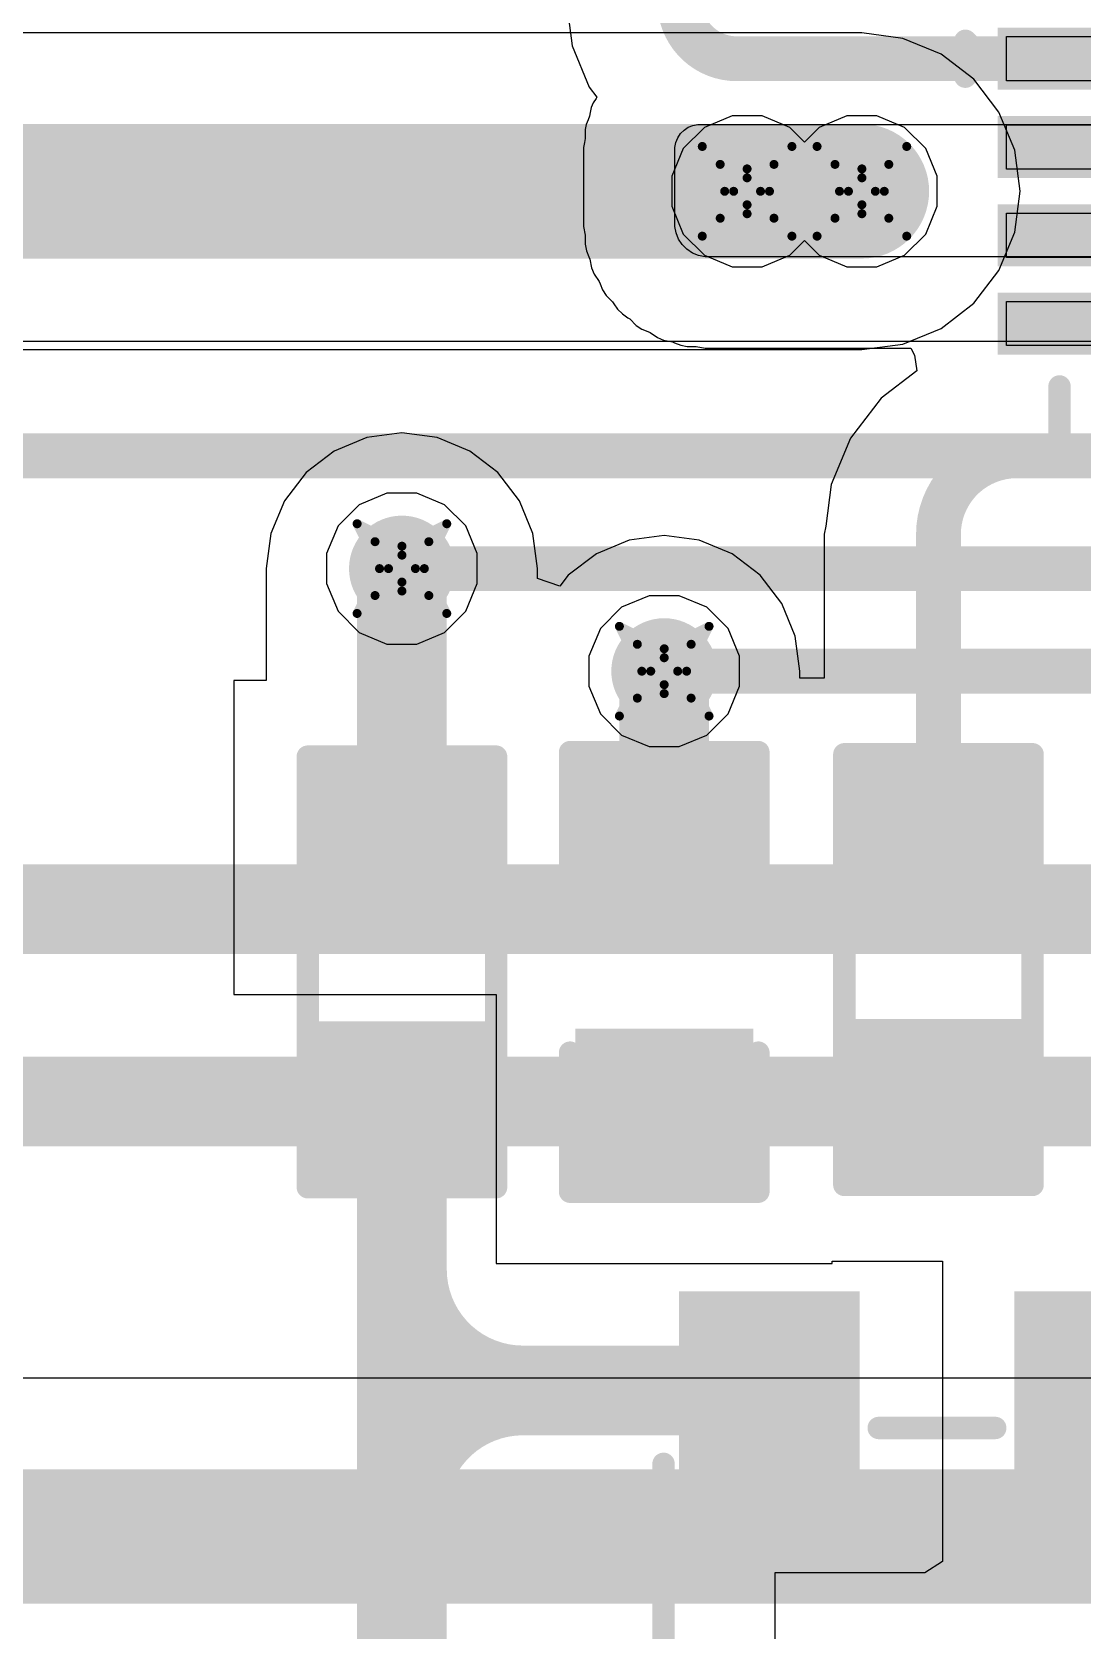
# Model space of a CAD drawing. Header units: inches. Extents: x -2 to 5376, y -4 to 5426.
# Drawn here: x 55.01 to 60.96, y 75.85 to 84.9 of the extents above; entities that cross this region are included whole.
import ezdxf

# ---------------------------------------------------------------- set-up
doc = ezdxf.new("R2010")
doc.units = ezdxf.units.IN
for name, color, linetype in [('Bottom Layer', 5, 'Continuous'), ('Drill Drawing', 1, 'Continuous'), ('Layer 1', 16, 'Continuous'), ('Layer 2', 76, 'Continuous'), ('Top Layer', 1, 'Continuous'), ('Top Overlay', 2, 'Continuous'), ('Top Paste', 8, 'Continuous'), ('Top Solder', 216, 'Continuous'), ('Via Holes', 16, 'Continuous')]:
    doc.layers.add(name, color=color, linetype=linetype)

# ---------------------------------------------------------------- blocks, each defined once
blk = doc.blocks.new('SOT_23_15')
at = {"layer": 'Top Layer'}
for points in [[(-0.41, 1.46), (0.41, 1.46), (0.41, 0.54), (-0.41, 0.54)], [(-1.36, -0.54), (-0.54, -0.54), (-0.54, -1.46), (-1.36, -1.46)], [(0.54, -0.54), (1.36, -0.54), (1.36, -1.46), (0.54, -1.46)]]:
    blk.add_hatch(color=1, dxfattribs=at).paths.add_polyline_path(points)
at = {"layer": 'Top Paste'}
for points in [[(-0.41, 1.46), (0.41, 1.46), (0.41, 0.54), (-0.41, 0.54)], [(-1.36, -0.54), (-0.54, -0.54), (-0.54, -1.46), (-1.36, -1.46)], [(0.54, -0.54), (1.36, -0.54), (1.36, -1.46), (0.54, -1.46)]]:
    blk.add_hatch(color=8, dxfattribs=at).paths.add_polyline_path(points)
at = {"layer": 'Top Solder'}
for points in [[(-0.5116, 1.5616), (0.5116, 1.5616), (0.5116, 0.4384), (-0.5116, 0.4384)], [(-1.4616, -0.4384), (-0.4384, -0.4384), (-0.4384, -1.5616), (-1.4616, -1.5616)], [(0.4384, -0.4384), (1.4616, -0.4384), (1.4616, -1.5616), (0.4384, -1.5616)]]:
    blk.add_hatch(color=216, dxfattribs=at).paths.add_polyline_path(points)
at = {"layer": 'Top Overlay', "const_width": 0.127}
for points in [[(-1.5494, 0.8128), (-1.5494, -0.5842)], [(-0.5588, 0.8128), (-1.5494, 0.8128)], [(1.5494, 0.8128), (0.5588, 0.8128)], [(1.5494, 0.8128), (1.5494, -0.5842)], [(0.3302, -0.7874), (-0.3302, -0.7874)], [(-1.5494, -1.1684), (-1.6764, -1.0414)], [(-1.6764, -1.0414), (-1.6764, -1.2954)], [(-1.5494, -1.1684), (-1.6764, -1.2954)]]:
    blk.add_lwpolyline(points, dxfattribs=at)
at = {"layer": 'Top Overlay', "const_width": 0.0635}
for points in [[(-1.5812, 0.8128, 1), (-1.5176, 0.8128, 1)], [(-1.5812, 0.8128, 1), (-1.5176, 0.8128, 1)], [(-0.5905, 0.8128, 1), (-0.5271, 0.8128, 1)], [(0.5271, 0.8128, 1), (0.5905, 0.8128, 1)], [(1.5176, 0.8128, 1), (1.5812, 0.8128, 1)], [(1.5176, 0.8128, 1), (1.5812, 0.8128, 1)], [(-1.5812, -0.5842, 1), (-1.5176, -0.5842, 1)], [(1.5176, -0.5842, 1), (1.5812, -0.5842, 1)], [(-0.3619, -0.7874, 1), (-0.2984, -0.7874, 1)], [(0.2984, -0.7874, 1), (0.3619, -0.7874, 1)], [(-1.7082, -1.0414, 1), (-1.6446, -1.0414, 1)], [(-1.7082, -1.0414, 1), (-1.6446, -1.0414, 1)], [(-1.5812, -1.1684, 1), (-1.5176, -1.1684, 1)], [(-1.5812, -1.1684, 1), (-1.5176, -1.1684, 1)], [(-1.7082, -1.2954, 1), (-1.6446, -1.2954, 1)], [(-1.7082, -1.2954, 1), (-1.6446, -1.2954, 1)]]:
    blk.add_lwpolyline(points, format="xyb", close=True, dxfattribs=at)
blk = doc.blocks.new('VQFN_16_3_3__25')
at = {"layer": 'Top Layer'}
for points in [[(-0.8729, 1.8), (-0.6229, 1.8), (-0.6229, 1.2), (-0.8729, 1.2)], [(-0.373, 1.8), (-0.123, 1.8), (-0.123, 1.2), (-0.373, 1.2)], [(0.1271, 1.8), (0.3771, 1.8), (0.3771, 1.2), (0.1271, 1.2)], [(0.627, 1.8), (0.877, 1.8), (0.877, 1.2), (0.627, 1.2)], [(-1.8, 0.6234), (-1.8, 0.8734), (-1.2, 0.8734), (-1.2, 0.6234)], [(1.8, 0.8734), (1.8, 0.6234), (1.2, 0.6234), (1.2, 0.8734)], [(-0.7501, 0.7499), (0.7499, 0.7499), (0.7499, -0.7501), (-0.7501, -0.7501)], [(-1.8, 0.1235), (-1.8, 0.3735), (-1.2, 0.3735), (-1.2, 0.1235)], [(1.8, 0.3751), (1.8, 0.1251), (1.2, 0.1251), (1.2, 0.3751)], [(-1.8, -0.3766), (-1.8, -0.1266), (-1.2, -0.1266), (-1.2, -0.3766)], [(1.8, -0.1251), (1.8, -0.3751), (1.2, -0.3751), (1.2, -0.1251)], [(-1.8, -0.8765), (-1.8, -0.6265), (-1.2, -0.6265), (-1.2, -0.8765)], [(1.8, -0.6249), (1.8, -0.8749), (1.2, -0.8749), (1.2, -0.6249)], [(-0.6229, -1.8), (-0.8729, -1.8), (-0.8729, -1.2), (-0.6229, -1.2)], [(-0.123, -1.8), (-0.373, -1.8), (-0.373, -1.2), (-0.123, -1.2)], [(0.3771, -1.8), (0.1271, -1.8), (0.1271, -1.2), (0.3771, -1.2)], [(0.877, -1.8), (0.627, -1.8), (0.627, -1.2), (0.877, -1.2)]]:
    blk.add_hatch(color=1, dxfattribs=at).paths.add_polyline_path(points)
at = {"layer": 'Top Solder'}
for points in [[(-0.9237, 1.8508), (-0.5721, 1.8508), (-0.5721, 1.1492), (-0.9237, 1.1492)], [(-0.4238, 1.8508), (-0.0722, 1.8508), (-0.0722, 1.1492), (-0.4238, 1.1492)], [(0.0763, 1.8508), (0.4279, 1.8508), (0.4279, 1.1492), (0.0763, 1.1492)], [(0.5762, 1.8508), (0.9278, 1.8508), (0.9278, 1.1492), (0.5762, 1.1492)], [(-1.8508, 0.5726), (-1.8508, 0.9242), (-1.1492, 0.9242), (-1.1492, 0.5726)], [(1.8508, 0.9242), (1.8508, 0.5726), (1.1492, 0.5726), (1.1492, 0.9242)], [(-0.8009, 0.8007), (0.8007, 0.8007), (0.8007, -0.8009), (-0.8009, -0.8009)], [(-1.8508, 0.0727), (-1.8508, 0.4243), (-1.1492, 0.4243), (-1.1492, 0.0727)], [(1.8508, 0.4259), (1.8508, 0.0743), (1.1492, 0.0743), (1.1492, 0.4259)], [(-1.8508, -0.4274), (-1.8508, -0.0758), (-1.1492, -0.0758), (-1.1492, -0.4274)], [(1.8508, -0.0743), (1.8508, -0.4259), (1.1492, -0.4259), (1.1492, -0.0743)], [(-1.8508, -0.9273), (-1.8508, -0.5757), (-1.1492, -0.5757), (-1.1492, -0.9273)], [(1.8508, -0.5741), (1.8508, -0.9257), (1.1492, -0.9257), (1.1492, -0.5741)], [(-0.5721, -1.8508), (-0.9237, -1.8508), (-0.9237, -1.1492), (-0.5721, -1.1492)], [(-0.0722, -1.8508), (-0.4238, -1.8508), (-0.4238, -1.1492), (-0.0722, -1.1492)], [(0.4279, -1.8508), (0.0763, -1.8508), (0.0763, -1.1492), (0.4279, -1.1492)], [(0.9278, -1.8508), (0.5762, -1.8508), (0.5762, -1.1492), (0.9278, -1.1492)]]:
    blk.add_hatch(color=216, dxfattribs=at).paths.add_polyline_path(points)
at = {"layer": 'Top Overlay', "const_width": 0.127}
for points in [[(-1.4999, 1.1046), (-1.4999, 1.4999)], [(-1.4999, 1.4999), (-1.1041, 1.4999)], [(1.1082, 1.4999), (1.5001, 1.4999)], [(1.5001, 1.1046), (1.5001, 1.4999)], [(-2.0334, 0.85), (-1.9318, 0.7484)], [(-2.0334, 0.6468), (-2.0334, 0.85)], [(-2.0334, 0.6468), (-1.9318, 0.7484)], [(-1.4999, -1.5001), (-1.4999, -1.1076)], [(1.5001, -1.5001), (1.5001, -1.1061)], [(-1.4999, -1.5001), (-1.1041, -1.5001)], [(1.1082, -1.5001), (1.5001, -1.5001)]]:
    blk.add_lwpolyline(points, dxfattribs=at)
at = {"layer": 'Top Overlay', "const_width": 0.0635}
for points in [[(-1.5316, 1.4999, 1), (-1.4681, 1.4999, 1)], [(-1.5316, 1.4999, 1), (-1.4681, 1.4999, 1)], [(-1.1358, 1.4999, 1), (-1.0723, 1.4999, 1)], [(1.0765, 1.4999, 1), (1.14, 1.4999, 1)], [(1.4684, 1.4999, 1), (1.5319, 1.4999, 1)], [(1.4684, 1.4999, 1), (1.5319, 1.4999, 1)], [(-1.5316, 1.1046, 1), (-1.4681, 1.1046, 1)], [(1.4684, 1.1046, 1), (1.5319, 1.1046, 1)], [(-2.0651, 0.85, 1), (-2.0016, 0.85, 1)], [(-2.0651, 0.85, 1), (-2.0016, 0.85, 1)], [(-1.9635, 0.7484, 1), (-1.9, 0.7484, 1)], [(-1.9635, 0.7484, 1), (-1.9, 0.7484, 1)], [(-2.0651, 0.6468, 1), (-2.0016, 0.6468, 1)], [(-2.0651, 0.6468, 1), (-2.0016, 0.6468, 1)], [(-1.5316, -1.1076, 1), (-1.4681, -1.1076, 1)], [(1.4684, -1.1061, 1), (1.5319, -1.1061, 1)], [(-1.5316, -1.5001, 1), (-1.4681, -1.5001, 1)], [(-1.5316, -1.5001, 1), (-1.4681, -1.5001, 1)], [(-1.1358, -1.5001, 1), (-1.0723, -1.5001, 1)], [(1.0765, -1.5001, 1), (1.14, -1.5001, 1)], [(1.4684, -1.5001, 1), (1.5319, -1.5001, 1)], [(1.4684, -1.5001, 1), (1.5319, -1.5001, 1)]]:
    blk.add_lwpolyline(points, format="xyb", close=True, dxfattribs=at)
at = {"layer": 'Top Paste'}
for p, q in [((-0.8729, 1.8), (-0.8729, 1.8)), ((-0.8729, 1.8), (-0.6229, 1.8)), ((-0.8729, 1.2), (-0.8729, 1.8)), ((-0.6229, 1.8), (-0.6229, 1.2)), ((-0.3729, 1.8), (-0.3729, 1.8)), ((-0.3729, 1.8), (-0.1229, 1.8)), ((-0.3729, 1.2), (-0.3729, 1.8)), ((-0.1229, 1.8), (-0.1229, 1.2)), ((0.1271, 1.8), (0.1271, 1.8)), ((0.1271, 1.8), (0.3771, 1.8)), ((0.1271, 1.2), (0.1271, 1.8)), ((0.3771, 1.8), (0.3771, 1.2)), ((0.6271, 1.8), (0.6271, 1.8)), ((0.6271, 1.8), (0.8771, 1.8)), ((0.6271, 1.2), (0.6271, 1.8)), ((0.8771, 1.8), (0.8771, 1.2)), ((-0.6229, 1.2), (-0.8729, 1.2)), ((-0.1229, 1.2), (-0.3729, 1.2)), ((0.3771, 1.2), (0.1271, 1.2)), ((0.8771, 1.2), (0.6271, 1.2)), ((-1.7999, 0.6235), (-1.7999, 0.8735)), ((-1.7999, 0.8735), (-1.1999, 0.8735)), ((-1.1999, 0.8735), (-1.1999, 0.6235)), ((1.2, 0.6235), (1.2, 0.8735)), ((1.2, 0.8735), (1.8, 0.8735)), ((1.8, 0.8735), (1.8, 0.8735)), ((1.8, 0.8735), (1.8, 0.6235)), ((-1.7999, 0.6235), (-1.7999, 0.6235)), ((-1.1999, 0.6235), (-1.7999, 0.6235)), ((-0.6, 0.6), (-0.6, 0.6)), ((-0.6, 0.6), (0.6, 0.6)), ((-0.6, -0.6), (-0.6, 0.6)), ((0.6, 0.6), (0.6, -0.6)), ((1.8, 0.6235), (1.2, 0.6235)), ((-1.8, 0.1235), (-1.8, 0.3735)), ((-1.8, 0.3735), (-1.2, 0.3735)), ((-1.2, 0.3735), (-1.2, 0.1235)), ((1.2, 0.125), (1.2, 0.375)), ((1.2, 0.375), (1.8, 0.375)), ((1.8, 0.375), (1.8, 0.375)), ((1.8, 0.375), (1.8, 0.125)), ((-1.8, 0.1235), (-1.8, 0.1235)), ((-1.2, 0.1235), (-1.8, 0.1235)), ((1.8, 0.125), (1.2, 0.125)), ((-1.7999, -0.3765), (-1.7999, -0.1265)), ((-1.7999, -0.1265), (-1.1999, -0.1265)), ((-1.1999, -0.1265), (-1.1999, -0.3765)), ((1.2, -0.375), (1.2, -0.125)), ((1.2, -0.125), (1.8, -0.125)), ((1.8, -0.125), (1.8, -0.125)), ((1.8, -0.125), (1.8, -0.375)), ((-1.7999, -0.3765), (-1.7999, -0.3765)), ((-1.1999, -0.3765), (-1.7999, -0.3765)), ((1.8, -0.375), (1.2, -0.375)), ((-1.7999, -0.8765), (-1.7999, -0.6265)), ((-1.7999, -0.6265), (-1.1999, -0.6265)), ((-1.1999, -0.6265), (-1.1999, -0.8765)), ((0.6, -0.6), (-0.6, -0.6)), ((1.2, -0.875), (1.2, -0.625)), ((1.2, -0.625), (1.8, -0.625)), ((1.8, -0.625), (1.8, -0.625)), ((1.8, -0.625), (1.8, -0.875)), ((-1.7999, -0.8765), (-1.7999, -0.8765)), ((-1.1999, -0.8765), (-1.7999, -0.8765)), ((1.8, -0.875), (1.2, -0.875)), ((-0.8729, -1.8), (-0.8729, -1.2)), ((-0.8729, -1.2), (-0.6229, -1.2)), ((-0.6229, -1.2), (-0.6229, -1.8)), ((-0.3729, -1.8), (-0.3729, -1.2)), ((-0.3729, -1.2), (-0.1229, -1.2)), ((-0.1229, -1.2), (-0.1229, -1.8)), ((0.1271, -1.8), (0.1271, -1.2)), ((0.1271, -1.2), (0.3771, -1.2)), ((0.3771, -1.2), (0.3771, -1.8)), ((0.6271, -1.8), (0.6271, -1.2)), ((0.6271, -1.2), (0.8771, -1.2)), ((0.8771, -1.2), (0.8771, -1.8)), ((-0.6229, -1.8), (-0.8729, -1.8)), ((-0.6229, -1.8), (-0.6229, -1.8)), ((-0.1229, -1.8), (-0.3729, -1.8)), ((-0.1229, -1.8), (-0.1229, -1.8)), ((0.3771, -1.8), (0.1271, -1.8)), ((0.3771, -1.8), (0.3771, -1.8)), ((0.8771, -1.8), (0.6271, -1.8)), ((0.8771, -1.8), (0.8771, -1.8))]:
    blk.add_line(p, q, dxfattribs=at)
blk = doc.blocks.new('R___0603_54')
at = {"layer": 'Top Layer'}
for points in [[(-0.381, 0.4445), (-0.381, -0.4445), (-1.143, -0.4445), (-1.143, 0.4445)], [(1.143, 0.4445), (1.143, -0.4445), (0.381, -0.4445), (0.381, 0.4445)]]:
    blk.add_hatch(color=1, dxfattribs=at).paths.add_polyline_path(points)
at = {"layer": 'Top Paste'}
for points in [[(-0.381, 0.4445), (-0.381, -0.4445), (-1.143, -0.4445), (-1.143, 0.4445)], [(1.143, 0.4445), (1.143, -0.4445), (0.381, -0.4445), (0.381, 0.4445)]]:
    blk.add_hatch(color=8, dxfattribs=at).paths.add_polyline_path(points)
at = {"layer": 'Top Solder'}
for points in [[(-0.2794, 0.5461), (-0.2794, -0.5461), (-1.2446, -0.5461), (-1.2446, 0.5461)], [(1.2446, 0.5461), (1.2446, -0.5461), (0.2794, -0.5461), (0.2794, 0.5461)]]:
    blk.add_hatch(color=216, dxfattribs=at).paths.add_polyline_path(points)
at = {"layer": 'Top Overlay', "const_width": 0.127}
for points in [[(-1.2192, 0.5334), (-1.2192, -0.5334)], [(-1.2192, 0.5334), (1.2192, 0.5334)], [(1.2192, 0.5334), (1.2192, -0.5334)], [(-1.2192, -0.5334), (1.2192, -0.5334)]]:
    blk.add_lwpolyline(points, dxfattribs=at)
at = {"layer": 'Top Overlay', "const_width": 0.0635}
for points in [[(-1.25095, 0.5334, 1), (-1.18745, 0.5334, 1)], [(-1.25095, 0.5334, 1), (-1.18745, 0.5334, 1)], [(1.18745, 0.5334, 1), (1.25095, 0.5334, 1)], [(1.18745, 0.5334, 1), (1.25095, 0.5334, 1)], [(-1.25095, -0.5334, 1), (-1.18745, -0.5334, 1)], [(-1.25095, -0.5334, 1), (-1.18745, -0.5334, 1)], [(1.18745, -0.5334, 1), (1.25095, -0.5334, 1)], [(1.18745, -0.5334, 1), (1.25095, -0.5334, 1)]]:
    blk.add_lwpolyline(points, format="xyb", close=True, dxfattribs=at)
blk = doc.blocks.new('R___0603_55')
at = {"layer": 'Top Layer'}
for points in [[(-0.381, 0.4445), (-0.381, -0.4445), (-1.143, -0.4445), (-1.143, 0.4445)], [(1.143, 0.4445), (1.143, -0.4445), (0.381, -0.4445), (0.381, 0.4445)]]:
    blk.add_hatch(color=1, dxfattribs=at).paths.add_polyline_path(points)
at = {"layer": 'Top Paste'}
for points in [[(-0.381, 0.4445), (-0.381, -0.4445), (-1.143, -0.4445), (-1.143, 0.4445)], [(1.143, 0.4445), (1.143, -0.4445), (0.381, -0.4445), (0.381, 0.4445)]]:
    blk.add_hatch(color=8, dxfattribs=at).paths.add_polyline_path(points)
at = {"layer": 'Top Solder'}
for points in [[(-0.2794, 0.5461), (-0.2794, -0.5461), (-1.2446, -0.5461), (-1.2446, 0.5461)], [(1.2446, 0.5461), (1.2446, -0.5461), (0.2794, -0.5461), (0.2794, 0.5461)]]:
    blk.add_hatch(color=216, dxfattribs=at).paths.add_polyline_path(points)
at = {"layer": 'Top Overlay', "const_width": 0.127}
for points in [[(-1.2192, 0.5334), (-1.2192, -0.5334)], [(-1.2192, 0.5334), (1.2192, 0.5334)], [(1.2192, 0.5334), (1.2192, -0.5334)], [(-1.2192, -0.5334), (1.2192, -0.5334)]]:
    blk.add_lwpolyline(points, dxfattribs=at)
at = {"layer": 'Top Overlay', "const_width": 0.0635}
for points in [[(-1.25095, 0.5334, 1), (-1.18745, 0.5334, 1)], [(-1.25095, 0.5334, 1), (-1.18745, 0.5334, 1)], [(1.18745, 0.5334, 1), (1.25095, 0.5334, 1)], [(1.18745, 0.5334, 1), (1.25095, 0.5334, 1)], [(-1.25095, -0.5334, 1), (-1.18745, -0.5334, 1)], [(-1.25095, -0.5334, 1), (-1.18745, -0.5334, 1)], [(1.18745, -0.5334, 1), (1.25095, -0.5334, 1)], [(1.18745, -0.5334, 1), (1.25095, -0.5334, 1)]]:
    blk.add_lwpolyline(points, format="xyb", close=True, dxfattribs=at)
blk = doc.blocks.new('C___0603_107')
at = {"layer": 'Top Layer'}
for points in [[(-0.381, 0.4445), (-0.381, -0.4445), (-1.143, -0.4445), (-1.143, 0.4445)], [(1.143, 0.4445), (1.143, -0.4445), (0.381, -0.4445), (0.381, 0.4445)]]:
    blk.add_hatch(color=1, dxfattribs=at).paths.add_polyline_path(points)
at = {"layer": 'Top Paste'}
for points in [[(-0.381, 0.4445), (-0.381, -0.4445), (-1.143, -0.4445), (-1.143, 0.4445)], [(1.143, 0.4445), (1.143, -0.4445), (0.381, -0.4445), (0.381, 0.4445)]]:
    blk.add_hatch(color=8, dxfattribs=at).paths.add_polyline_path(points)
at = {"layer": 'Top Solder'}
for points in [[(-0.321, 0.5045), (-0.321, -0.5045), (-1.203, -0.5045), (-1.203, 0.5045)], [(1.203, 0.5045), (1.203, -0.5045), (0.321, -0.5045), (0.321, 0.5045)]]:
    blk.add_hatch(color=216, dxfattribs=at).paths.add_polyline_path(points)
at = {"layer": 'Top Overlay', "const_width": 0.127}
for points in [[(-1.2446, 0.5334), (-1.2446, -0.5334)], [(-1.2446, 0.5334), (-0.4572, 0.5334)], [(0.4572, 0.5334), (1.2446, 0.5334)], [(1.2446, 0.5334), (1.2446, -0.5334)], [(-1.2446, -0.5334), (-0.4572, -0.5334)], [(0.4572, -0.5334), (1.2446, -0.5334)]]:
    blk.add_lwpolyline(points, dxfattribs=at)
at = {"layer": 'Top Overlay', "const_width": 0.0635}
for points in [[(-1.2764, 0.5334, 1), (-1.2128, 0.5334, 1)], [(-1.2764, 0.5334, 1), (-1.2128, 0.5334, 1)], [(-0.4889, 0.5334, 1), (-0.4254, 0.5334, 1)], [(0.4254, 0.5334, 1), (0.4889, 0.5334, 1)], [(1.2128, 0.5334, 1), (1.2764, 0.5334, 1)], [(1.2128, 0.5334, 1), (1.2764, 0.5334, 1)], [(-1.2764, -0.5334, 1), (-1.2128, -0.5334, 1)], [(-1.2764, -0.5334, 1), (-1.2128, -0.5334, 1)], [(-0.4889, -0.5334, 1), (-0.4254, -0.5334, 1)], [(0.4254, -0.5334, 1), (0.4889, -0.5334, 1)], [(1.2128, -0.5334, 1), (1.2764, -0.5334, 1)], [(1.2128, -0.5334, 1), (1.2764, -0.5334, 1)]]:
    blk.add_lwpolyline(points, format="xyb", close=True, dxfattribs=at)

msp = doc.modelspace()

# ---------------------------------------------------------------- hatches: boundary and pattern name
at = {"layer": 'Bottom Layer'}
h = msp.add_hatch(color=5, dxfattribs=at)
edge = h.paths.add_edge_path()
edge.add_arc((59.0597, 83.9977), 0.3, 0, 360)
h = msp.add_hatch(color=5, dxfattribs=at)
edge = h.paths.add_edge_path()
edge.add_arc((59.7102, 83.9977), 0.3, 0, 360)
h = msp.add_hatch(color=5, dxfattribs=at)
edge = h.paths.add_edge_path()
edge.add_arc((57.1039, 81.861), 0.3, 0, 360)
h = msp.add_hatch(color=5, dxfattribs=at)
edge = h.paths.add_edge_path()
edge.add_arc((58.5901, 81.28), 0.3, 0, 360)
at = {"layer": 'Layer 1'}
h = msp.add_hatch(color=16, dxfattribs=at)
edge = h.paths.add_edge_path()
edge.add_arc((59.0597, 83.9977), 0.3, 0, 360)
h = msp.add_hatch(color=16, dxfattribs=at)
edge = h.paths.add_edge_path()
edge.add_arc((59.7102, 83.9977), 0.3, 0, 360)
h = msp.add_hatch(color=16, dxfattribs=at)
edge = h.paths.add_edge_path()
edge.add_arc((57.1039, 81.861), 0.3, 0, 360)
h = msp.add_hatch(color=16, dxfattribs=at)
edge = h.paths.add_edge_path()
edge.add_arc((58.5901, 81.28), 0.3, 0, 360)
at = {"layer": 'Layer 2'}
h = msp.add_hatch(color=76, dxfattribs=at)
edge = h.paths.add_edge_path()
edge.add_arc((59.0597, 83.9977), 0.3, 0, 360)
h = msp.add_hatch(color=76, dxfattribs=at)
edge = h.paths.add_edge_path()
edge.add_arc((59.7102, 83.9977), 0.3, 0, 360)
h = msp.add_hatch(color=76, dxfattribs=at)
edge = h.paths.add_edge_path()
edge.add_arc((57.1039, 81.861), 0.3, 0, 360)
h = msp.add_hatch(color=76, dxfattribs=at)
edge = h.paths.add_edge_path()
edge.add_arc((58.5901, 81.28), 0.3, 0, 360)
at = {"layer": 'Top Layer'}
h = msp.add_hatch(color=1, dxfattribs=at)
edge = h.paths.add_edge_path()
edge.add_arc((59.0597, 83.9977), 0.3, 0, 360)
h = msp.add_hatch(color=1, dxfattribs=at)
edge = h.paths.add_edge_path()
edge.add_arc((59.7102, 83.9977), 0.3, 0, 360)
h = msp.add_hatch(color=1, dxfattribs=at)
edge = h.paths.add_edge_path()
edge.add_arc((57.1039, 81.861), 0.3, 0, 360)
h = msp.add_hatch(color=1, dxfattribs=at)
edge = h.paths.add_edge_path()
edge.add_arc((58.5901, 81.28), 0.3, 0, 360)
at = {"layer": 'Via Holes'}
h = msp.add_hatch(color=7, dxfattribs=at)
edge = h.paths.add_edge_path()
edge.add_arc((59.0597, 83.9977), 0.15, 0, 360)
h = msp.add_hatch(color=7, dxfattribs=at)
edge = h.paths.add_edge_path()
edge.add_arc((59.7102, 83.9977), 0.15, 0, 360)
h = msp.add_hatch(color=7, dxfattribs=at)
edge = h.paths.add_edge_path()
edge.add_arc((57.1039, 81.861), 0.15, 0, 360)
h = msp.add_hatch(color=7, dxfattribs=at)
edge = h.paths.add_edge_path()
edge.add_arc((58.5901, 81.28), 0.15, 0, 360)

# ---------------------------------------------------------------- linework, layer by layer
at = {"layer": 'Bottom Layer'}
for p, q in [((58.8178, 84.3597), (58.6977, 84.2396)), ((58.9747, 84.4247), (58.8178, 84.3597)), ((59.1446, 84.4247), (58.9747, 84.4247)), ((59.3015, 84.3597), (59.1446, 84.4247)), ((59.3849, 84.2763), (59.3015, 84.3597)), ((59.4683, 84.3597), (59.3849, 84.2763)), ((59.6253, 84.4247), (59.4683, 84.3597)), ((59.7951, 84.4247), (59.6253, 84.4247)), ((59.9521, 84.3597), (59.7951, 84.4247)), ((60.0722, 84.2396), (59.9521, 84.3597)), ((58.6977, 84.2396), (58.6327, 84.0827)), ((60.1372, 84.0827), (60.0722, 84.2396)), ((58.6327, 84.0827), (58.6327, 83.9128)), ((60.1372, 83.9128), (60.1372, 84.0827)), ((58.6327, 83.9128), (58.6977, 83.7558)), ((60.0722, 83.7558), (60.1372, 83.9128)), ((58.6977, 83.7558), (58.8178, 83.6357)), ((59.3015, 83.6357), (59.3849, 83.7191)), ((59.3849, 83.7191), (59.4683, 83.6357)), ((59.9521, 83.6357), (60.0722, 83.7558)), ((58.8178, 83.6357), (58.9747, 83.5707)), ((59.1446, 83.5707), (59.3015, 83.6357)), ((59.4683, 83.6357), (59.6253, 83.5707)), ((59.7951, 83.5707), (59.9521, 83.6357)), ((58.9747, 83.5707), (59.1446, 83.5707)), ((59.6253, 83.5707), (59.7951, 83.5707)), ((63.83, 83.1475), (53.2944, 83.1475))]:
    msp.add_line(p, q, dxfattribs=at)
for points, const_width in [([(53.2944, 82.5), (63.83, 82.5)], 0.254), ([(57.1039, 81.861), (69.5249, 81.861)], 0.254), ([(58.5901, 81.28), (71.8312, 81.28)], 0.254), ([(53.2955, 79.933), (64.7736, 79.933)], 0.508), ([(54.4131, 78.844), (65.6522, 78.844)], 0.508)]:
    msp.add_lwpolyline(points, dxfattribs=dict(at, const_width=const_width))
at = {"layer": 'Bottom Layer', "const_width": 0.127}
for points in [[(57.0404, 81.861, 1), (57.1674, 81.861, 1)], [(58.5266, 81.28, 1), (58.6536, 81.28, 1)]]:
    msp.add_lwpolyline(points, format="xyb", close=True, dxfattribs=at)
at = {"layer": 'Drill Drawing', "const_width": 0.0508}
for points in [[(58.8057, 84.2517), (59.0597, 84.1247)], [(58.8057, 84.2517), (58.9327, 83.9977)], [(59.0597, 84.1247), (59.3137, 84.2517)], [(59.1867, 83.9977), (59.3137, 84.2517)], [(59.4562, 84.2517), (59.7102, 84.1247)], [(59.4562, 84.2517), (59.5832, 83.9977)], [(59.7102, 84.1247), (59.9642, 84.2517)], [(59.8372, 83.9977), (59.9642, 84.2517)], [(58.9073, 84.1501), (59.0597, 84.0739)], [(58.9073, 84.1501), (58.9835, 83.9977)], [(59.0597, 84.0739), (59.2121, 84.1501)], [(59.1359, 83.9977), (59.2121, 84.1501)], [(59.5578, 84.1501), (59.7102, 84.0739)], [(59.5578, 84.1501), (59.634, 83.9977)], [(59.7102, 84.0739), (59.8626, 84.1501)], [(59.7864, 83.9977), (59.8626, 84.1501)], [(58.8057, 83.7437), (58.9327, 83.9977)], [(58.9073, 83.8453), (58.9835, 83.9977)], [(59.1359, 83.9977), (59.2121, 83.8453)], [(59.1867, 83.9977), (59.3137, 83.7437)], [(59.4562, 83.7437), (59.5832, 83.9977)], [(59.5578, 83.8453), (59.634, 83.9977)], [(59.7864, 83.9977), (59.8626, 83.8453)], [(59.8372, 83.9977), (59.9642, 83.7437)], [(58.8057, 83.7437), (59.0597, 83.8707)], [(58.9073, 83.8453), (59.0597, 83.9215)], [(59.0597, 83.9215), (59.2121, 83.8453)], [(59.0597, 83.8707), (59.3137, 83.7437)], [(59.4562, 83.7437), (59.7102, 83.8707)], [(59.5578, 83.8453), (59.7102, 83.9215)], [(59.7102, 83.9215), (59.8626, 83.8453)], [(59.7102, 83.8707), (59.9642, 83.7437)], [(56.8499, 82.115), (57.1039, 81.988)], [(56.8499, 82.115), (56.9769, 81.861)], [(57.1039, 81.988), (57.3579, 82.115)], [(57.2309, 81.861), (57.3579, 82.115)], [(56.9515, 82.0134), (57.1039, 81.9372)], [(56.9515, 82.0134), (57.0277, 81.861)], [(57.1039, 81.9372), (57.2563, 82.0134)], [(57.1801, 81.861), (57.2563, 82.0134)], [(56.8499, 81.607), (56.9769, 81.861)], [(56.9515, 81.7086), (57.0277, 81.861)], [(57.1801, 81.861), (57.2563, 81.7086)], [(57.2309, 81.861), (57.3579, 81.607)], [(56.8499, 81.607), (57.1039, 81.734)], [(56.9515, 81.7086), (57.1039, 81.7848)], [(57.1039, 81.7848), (57.2563, 81.7086)], [(57.1039, 81.734), (57.3579, 81.607)], [(58.3361, 81.534), (58.5901, 81.407)], [(58.3361, 81.534), (58.4631, 81.28)], [(58.5901, 81.407), (58.8441, 81.534)], [(58.7171, 81.28), (58.8441, 81.534)], [(58.4377, 81.4324), (58.5901, 81.3562)], [(58.4377, 81.4324), (58.5139, 81.28)], [(58.5901, 81.3562), (58.7425, 81.4324)], [(58.6663, 81.28), (58.7425, 81.4324)], [(58.3361, 81.026), (58.4631, 81.28)], [(58.4377, 81.1276), (58.5139, 81.28)], [(58.6663, 81.28), (58.7425, 81.1276)], [(58.7171, 81.28), (58.8441, 81.026)], [(58.4377, 81.1276), (58.5901, 81.2038)], [(58.5901, 81.2038), (58.7425, 81.1276)], [(58.3361, 81.026), (58.5901, 81.153)], [(58.5901, 81.153), (58.8441, 81.026)]]:
    msp.add_lwpolyline(points, dxfattribs=at)
at = {"layer": 'Drill Drawing', "const_width": 0.0254}
for points in [[(58.793, 84.2517, 1), (58.8184, 84.2517, 1)], [(58.793, 84.2517, 1), (58.8184, 84.2517, 1)], [(59.301, 84.2517, 1), (59.3264, 84.2517, 1)], [(59.301, 84.2517, 1), (59.3264, 84.2517, 1)], [(59.4435, 84.2517, 1), (59.4689, 84.2517, 1)], [(59.4435, 84.2517, 1), (59.4689, 84.2517, 1)], [(59.9515, 84.2517, 1), (59.9769, 84.2517, 1)], [(59.9515, 84.2517, 1), (59.9769, 84.2517, 1)], [(58.8946, 84.1501, 1), (58.92, 84.1501, 1)], [(58.8946, 84.1501, 1), (58.92, 84.1501, 1)], [(59.1994, 84.1501, 1), (59.2248, 84.1501, 1)], [(59.1994, 84.1501, 1), (59.2248, 84.1501, 1)], [(59.5451, 84.1501, 1), (59.5705, 84.1501, 1)], [(59.5451, 84.1501, 1), (59.5705, 84.1501, 1)], [(59.8499, 84.1501, 1), (59.8753, 84.1501, 1)], [(59.8499, 84.1501, 1), (59.8753, 84.1501, 1)], [(59.047, 84.1247, 1), (59.0724, 84.1247, 1)], [(59.047, 84.1247, 1), (59.0724, 84.1247, 1)], [(59.047, 84.0739, 1), (59.0724, 84.0739, 1)], [(59.047, 84.0739, 1), (59.0724, 84.0739, 1)], [(59.6975, 84.1247, 1), (59.7229, 84.1247, 1)], [(59.6975, 84.1247, 1), (59.7229, 84.1247, 1)], [(59.6975, 84.0739, 1), (59.7229, 84.0739, 1)], [(59.6975, 84.0739, 1), (59.7229, 84.0739, 1)], [(58.92, 83.9977, 1), (58.9454, 83.9977, 1)], [(58.92, 83.9977, 1), (58.9454, 83.9977, 1)], [(58.9708, 83.9977, 1), (58.9962, 83.9977, 1)], [(58.9708, 83.9977, 1), (58.9962, 83.9977, 1)], [(59.1232, 83.9977, 1), (59.1486, 83.9977, 1)], [(59.1232, 83.9977, 1), (59.1486, 83.9977, 1)], [(59.174, 83.9977, 1), (59.1994, 83.9977, 1)], [(59.174, 83.9977, 1), (59.1994, 83.9977, 1)], [(59.5705, 83.9977, 1), (59.5959, 83.9977, 1)], [(59.5705, 83.9977, 1), (59.5959, 83.9977, 1)], [(59.6213, 83.9977, 1), (59.6467, 83.9977, 1)], [(59.6213, 83.9977, 1), (59.6467, 83.9977, 1)], [(59.7737, 83.9977, 1), (59.7991, 83.9977, 1)], [(59.7737, 83.9977, 1), (59.7991, 83.9977, 1)], [(59.8245, 83.9977, 1), (59.8499, 83.9977, 1)], [(59.8245, 83.9977, 1), (59.8499, 83.9977, 1)], [(59.047, 83.9215, 1), (59.0724, 83.9215, 1)], [(59.047, 83.9215, 1), (59.0724, 83.9215, 1)], [(59.047, 83.8707, 1), (59.0724, 83.8707, 1)], [(59.047, 83.8707, 1), (59.0724, 83.8707, 1)], [(59.6975, 83.9215, 1), (59.7229, 83.9215, 1)], [(59.6975, 83.9215, 1), (59.7229, 83.9215, 1)], [(59.6975, 83.8707, 1), (59.7229, 83.8707, 1)], [(59.6975, 83.8707, 1), (59.7229, 83.8707, 1)], [(58.8946, 83.8453, 1), (58.92, 83.8453, 1)], [(58.8946, 83.8453, 1), (58.92, 83.8453, 1)], [(59.1994, 83.8453, 1), (59.2248, 83.8453, 1)], [(59.1994, 83.8453, 1), (59.2248, 83.8453, 1)], [(59.5451, 83.8453, 1), (59.5705, 83.8453, 1)], [(59.5451, 83.8453, 1), (59.5705, 83.8453, 1)], [(59.8499, 83.8453, 1), (59.8753, 83.8453, 1)], [(59.8499, 83.8453, 1), (59.8753, 83.8453, 1)], [(58.793, 83.7437, 1), (58.8184, 83.7437, 1)], [(58.793, 83.7437, 1), (58.8184, 83.7437, 1)], [(59.301, 83.7437, 1), (59.3264, 83.7437, 1)], [(59.301, 83.7437, 1), (59.3264, 83.7437, 1)], [(59.4435, 83.7437, 1), (59.4689, 83.7437, 1)], [(59.4435, 83.7437, 1), (59.4689, 83.7437, 1)], [(59.9515, 83.7437, 1), (59.9769, 83.7437, 1)], [(59.9515, 83.7437, 1), (59.9769, 83.7437, 1)], [(56.8372, 82.115, 1), (56.8626, 82.115, 1)], [(56.8372, 82.115, 1), (56.8626, 82.115, 1)], [(57.3452, 82.115, 1), (57.3706, 82.115, 1)], [(57.3452, 82.115, 1), (57.3706, 82.115, 1)], [(56.9388, 82.0134, 1), (56.9642, 82.0134, 1)], [(56.9388, 82.0134, 1), (56.9642, 82.0134, 1)], [(57.0912, 81.988, 1), (57.1166, 81.988, 1)], [(57.0912, 81.988, 1), (57.1166, 81.988, 1)], [(57.2436, 82.0134, 1), (57.269, 82.0134, 1)], [(57.2436, 82.0134, 1), (57.269, 82.0134, 1)], [(57.0912, 81.9372, 1), (57.1166, 81.9372, 1)], [(57.0912, 81.9372, 1), (57.1166, 81.9372, 1)], [(56.9642, 81.861, 1), (56.9896, 81.861, 1)], [(56.9642, 81.861, 1), (56.9896, 81.861, 1)], [(57.015, 81.861, 1), (57.0404, 81.861, 1)], [(57.015, 81.861, 1), (57.0404, 81.861, 1)], [(57.1674, 81.861, 1), (57.1928, 81.861, 1)], [(57.1674, 81.861, 1), (57.1928, 81.861, 1)], [(57.2182, 81.861, 1), (57.2436, 81.861, 1)], [(57.2182, 81.861, 1), (57.2436, 81.861, 1)], [(56.9388, 81.7086, 1), (56.9642, 81.7086, 1)], [(56.9388, 81.7086, 1), (56.9642, 81.7086, 1)], [(57.0912, 81.7848, 1), (57.1166, 81.7848, 1)], [(57.0912, 81.7848, 1), (57.1166, 81.7848, 1)], [(57.0912, 81.734, 1), (57.1166, 81.734, 1)], [(57.0912, 81.734, 1), (57.1166, 81.734, 1)], [(57.2436, 81.7086, 1), (57.269, 81.7086, 1)], [(57.2436, 81.7086, 1), (57.269, 81.7086, 1)], [(56.8372, 81.607, 1), (56.8626, 81.607, 1)], [(56.8372, 81.607, 1), (56.8626, 81.607, 1)], [(57.3452, 81.607, 1), (57.3706, 81.607, 1)], [(57.3452, 81.607, 1), (57.3706, 81.607, 1)], [(58.3234, 81.534, 1), (58.3488, 81.534, 1)], [(58.3234, 81.534, 1), (58.3488, 81.534, 1)], [(58.8314, 81.534, 1), (58.8568, 81.534, 1)], [(58.8314, 81.534, 1), (58.8568, 81.534, 1)], [(58.425, 81.4324, 1), (58.4504, 81.4324, 1)], [(58.425, 81.4324, 1), (58.4504, 81.4324, 1)], [(58.7298, 81.4324, 1), (58.7552, 81.4324, 1)], [(58.7298, 81.4324, 1), (58.7552, 81.4324, 1)], [(58.5774, 81.407, 1), (58.6028, 81.407, 1)], [(58.5774, 81.407, 1), (58.6028, 81.407, 1)], [(58.5774, 81.3562, 1), (58.6028, 81.3562, 1)], [(58.5774, 81.3562, 1), (58.6028, 81.3562, 1)], [(58.4504, 81.28, 1), (58.4758, 81.28, 1)], [(58.4504, 81.28, 1), (58.4758, 81.28, 1)], [(58.5012, 81.28, 1), (58.5266, 81.28, 1)], [(58.5012, 81.28, 1), (58.5266, 81.28, 1)], [(58.6536, 81.28, 1), (58.679, 81.28, 1)], [(58.6536, 81.28, 1), (58.679, 81.28, 1)], [(58.7044, 81.28, 1), (58.7298, 81.28, 1)], [(58.7044, 81.28, 1), (58.7298, 81.28, 1)], [(58.5774, 81.2038, 1), (58.6028, 81.2038, 1)], [(58.5774, 81.2038, 1), (58.6028, 81.2038, 1)], [(58.425, 81.1276, 1), (58.4504, 81.1276, 1)], [(58.425, 81.1276, 1), (58.4504, 81.1276, 1)], [(58.5774, 81.153, 1), (58.6028, 81.153, 1)], [(58.5774, 81.153, 1), (58.6028, 81.153, 1)], [(58.7298, 81.1276, 1), (58.7552, 81.1276, 1)], [(58.7298, 81.1276, 1), (58.7552, 81.1276, 1)], [(58.3234, 81.026, 1), (58.3488, 81.026, 1)], [(58.3234, 81.026, 1), (58.3488, 81.026, 1)], [(58.8314, 81.026, 1), (58.8568, 81.026, 1)], [(58.8314, 81.026, 1), (58.8568, 81.026, 1)]]:
    msp.add_lwpolyline(points, format="xyb", close=True, dxfattribs=at)
at = {"layer": 'Layer 1'}
for p, q in [((58.8178, 84.3597), (58.6977, 84.2396)), ((58.9747, 84.4247), (58.8178, 84.3597)), ((59.1446, 84.4247), (58.9747, 84.4247)), ((59.3015, 84.3597), (59.1446, 84.4247)), ((59.3849, 84.2763), (59.3015, 84.3597)), ((59.4683, 84.3597), (59.3849, 84.2763)), ((59.6253, 84.4247), (59.4683, 84.3597)), ((59.7951, 84.4247), (59.6253, 84.4247)), ((59.9521, 84.3597), (59.7951, 84.4247)), ((60.0722, 84.2396), (59.9521, 84.3597)), ((58.6977, 84.2396), (58.6327, 84.0827)), ((60.1372, 84.0827), (60.0722, 84.2396)), ((58.6327, 84.0827), (58.6327, 83.9128)), ((60.1372, 83.9128), (60.1372, 84.0827)), ((58.6327, 83.9128), (58.6977, 83.7558)), ((60.0722, 83.7558), (60.1372, 83.9128)), ((58.6977, 83.7558), (58.8178, 83.6357)), ((59.3015, 83.6357), (59.3849, 83.7191)), ((59.3849, 83.7191), (59.4683, 83.6357)), ((59.9521, 83.6357), (60.0722, 83.7558)), ((58.8178, 83.6357), (58.9747, 83.5707)), ((59.1446, 83.5707), (59.3015, 83.6357)), ((59.4683, 83.6357), (59.6253, 83.5707)), ((59.7951, 83.5707), (59.9521, 83.6357)), ((58.9747, 83.5707), (59.1446, 83.5707)), ((59.6253, 83.5707), (59.7951, 83.5707)), ((57.0189, 82.288), (56.862, 82.223)), ((57.1888, 82.288), (57.0189, 82.288)), ((57.3457, 82.223), (57.1888, 82.288)), ((56.862, 82.223), (56.7419, 82.1029)), ((57.4659, 82.1029), (57.3457, 82.223)), ((56.7419, 82.1029), (56.6769, 81.9459)), ((57.5309, 81.9459), (57.4659, 82.1029)), ((56.6769, 81.9459), (56.6769, 81.7761)), ((57.5309, 81.7761), (57.5309, 81.9459)), ((56.6769, 81.7761), (56.7419, 81.6191)), ((57.4659, 81.6191), (57.5309, 81.7761)), ((58.3482, 81.642), (58.2281, 81.5219)), ((58.5051, 81.707), (58.3482, 81.642)), ((58.675, 81.707), (58.5051, 81.707)), ((58.8319, 81.642), (58.675, 81.707)), ((58.9521, 81.5219), (58.8319, 81.642)), ((56.7419, 81.6191), (56.862, 81.499)), ((57.3457, 81.499), (57.4659, 81.6191)), ((56.862, 81.499), (57.0189, 81.434)), ((57.1888, 81.434), (57.3457, 81.499)), ((58.2281, 81.5219), (58.1631, 81.3649)), ((59.0171, 81.3649), (58.9521, 81.5219)), ((57.0189, 81.434), (57.1888, 81.434)), ((58.1631, 81.3649), (58.1631, 81.1951)), ((59.0171, 81.1951), (59.0171, 81.3649)), ((58.1631, 81.1951), (58.2281, 81.0381)), ((58.9521, 81.0381), (59.0171, 81.1951)), ((58.2281, 81.0381), (58.3482, 80.918)), ((58.8319, 80.918), (58.9521, 81.0381)), ((58.3482, 80.918), (58.5051, 80.853)), ((58.675, 80.853), (58.8319, 80.918)), ((58.5051, 80.853), (58.675, 80.853))]:
    msp.add_line(p, q, dxfattribs=at)
at = {"layer": 'Layer 2'}
for p, q in [((59.7102, 84.8944), (51.1827, 84.8944)), ((59.9423, 84.8638), (59.7102, 84.8944)), ((60.1585, 84.7743), (59.9423, 84.8638)), ((60.3442, 84.6318), (60.1585, 84.7743)), ((60.4867, 84.4461), (60.3442, 84.6318)), ((60.5763, 84.2298), (60.4867, 84.4461)), ((60.6069, 83.9977), (60.5763, 84.2298)), ((60.5763, 83.7656), (60.6069, 83.9977)), ((60.4867, 83.5494), (60.5763, 83.7656)), ((60.3442, 83.3637), (60.4867, 83.5494)), ((60.1585, 83.2212), (60.3442, 83.3637)), ((59.9423, 83.1316), (60.1585, 83.2212)), ((53.5214, 83.1011), (59.7102, 83.1011)), ((59.7102, 83.1011), (59.9423, 83.1316)), ((57.0189, 82.288), (56.862, 82.223)), ((57.1888, 82.288), (57.0189, 82.288)), ((57.3457, 82.223), (57.1888, 82.288)), ((56.862, 82.223), (56.7419, 82.1029)), ((57.4659, 82.1029), (57.3457, 82.223)), ((56.7419, 82.1029), (56.6769, 81.9459)), ((57.5309, 81.9459), (57.4659, 82.1029)), ((56.6769, 81.9459), (56.6769, 81.7761)), ((57.5309, 81.7761), (57.5309, 81.9459)), ((56.6769, 81.7761), (56.7419, 81.6191)), ((57.4659, 81.6191), (57.5309, 81.7761)), ((58.3482, 81.642), (58.2281, 81.5219)), ((58.5051, 81.707), (58.3482, 81.642)), ((58.675, 81.707), (58.5051, 81.707)), ((58.8319, 81.642), (58.675, 81.707)), ((58.9521, 81.5219), (58.8319, 81.642)), ((56.7419, 81.6191), (56.862, 81.499)), ((57.3457, 81.499), (57.4659, 81.6191)), ((56.862, 81.499), (57.0189, 81.434)), ((57.1888, 81.434), (57.3457, 81.499)), ((58.2281, 81.5219), (58.1631, 81.3649)), ((59.0171, 81.3649), (58.9521, 81.5219)), ((57.0189, 81.434), (57.1888, 81.434)), ((58.1631, 81.3649), (58.1631, 81.1951)), ((59.0171, 81.1951), (59.0171, 81.3649)), ((58.1631, 81.1951), (58.2281, 81.0381)), ((58.9521, 81.0381), (59.0171, 81.1951)), ((58.2281, 81.0381), (58.3482, 80.918)), ((58.8319, 80.918), (58.9521, 81.0381)), ((58.3482, 80.918), (58.5051, 80.853)), ((58.675, 80.853), (58.8319, 80.918)), ((58.5051, 80.853), (58.675, 80.853)), ((67.5796, 77.2765), (49.9588, 77.2765))]:
    msp.add_line(p, q, dxfattribs=at)
at = {"layer": 'Layer 2', "const_width": 0.762}
for points in [[(51.1827, 83.9977), (59.7102, 83.9977)], [(25.1619, 76.3798), (67.5796, 76.3798)]]:
    msp.add_lwpolyline(points, dxfattribs=at)
at = {"layer": 'Layer 2', "const_width": 0.381}
msp.add_lwpolyline([(59.5197, 83.9977, 1), (59.9007, 83.9977, 1)], format="xyb", close=True, dxfattribs=at)
at = {"layer": 'Top Layer'}
for p, q in [((58.043, 85.0086), (58.0677, 84.8209)), ((58.0677, 84.8209), (58.1641, 84.588)), ((58.1641, 84.588), (58.2087, 84.53)), ((58.2087, 84.53), (58.2037, 84.5225)), ((58.1713, 84.4443), (58.1669, 84.4223)), ((58.1769, 84.4724), (58.1713, 84.4444)), ((58.1713, 84.4444), (58.1713, 84.4443)), ((58.1878, 84.4987), (58.1769, 84.4724)), ((58.2036, 84.5225), (58.1878, 84.4987)), ((58.2037, 84.5225), (58.2036, 84.5225)), ((58.1474, 84.3752), (58.1419, 84.3472)), ((58.1419, 84.3472), (58.1419, 84.2962)), ((58.1583, 84.4016), (58.1474, 84.3752)), ((58.1669, 84.4223), (58.1583, 84.4016)), ((58.1583, 84.4016), (58.1583, 84.4016)), ((58.7023, 84.3444), (58.726, 84.3603)), ((58.726, 84.3603), (58.7524, 84.3712)), ((58.7524, 84.3712), (58.7803, 84.3767)), ((58.7803, 84.3767), (58.7946, 84.3767)), ((58.7946, 84.3767), (58.7946, 84.3767)), ((58.7946, 84.3767), (59.9533, 84.3767)), ((59.9533, 84.3767), (61.1405, 84.3767)), ((58.1375, 84.2741), (58.1319, 84.2461)), ((58.1419, 84.2962), (58.1375, 84.2741)), ((58.1375, 84.2741), (58.1375, 84.2741)), ((58.6499, 84.2463), (58.6554, 84.2742)), ((58.6554, 84.2742), (58.6663, 84.3006)), ((58.6663, 84.3006), (58.6822, 84.3243)), ((58.6822, 84.3243), (58.7023, 84.3444)), ((58.1319, 84.2461), (58.1319, 84.2318)), ((58.1319, 84.2318), (58.1319, 83.8173)), ((58.6499, 84.232), (58.6499, 84.2463)), ((58.6499, 83.8173), (58.6499, 84.232)), ((58.1319, 83.8173), (58.1319, 83.8173)), ((58.1319, 83.8173), (58.1319, 83.7985)), ((58.6499, 83.7985), (58.6499, 83.8173)), ((58.6499, 83.8173), (58.6499, 83.8173)), ((58.1319, 83.7985), (58.1419, 83.7485)), ((58.1419, 83.7485), (58.1419, 83.6975)), ((58.6572, 83.7617), (58.6499, 83.7985)), ((58.6716, 83.727), (58.6572, 83.7617)), ((58.6925, 83.6957), (58.6716, 83.727)), ((58.1419, 83.6975), (58.1492, 83.6606)), ((58.1492, 83.6606), (58.1636, 83.6259)), ((58.1636, 83.6259), (58.1636, 83.6259)), ((58.1636, 83.6259), (58.1687, 83.6135)), ((58.719, 83.6692), (58.6925, 83.6957)), ((58.7503, 83.6483), (58.719, 83.6692)), ((58.785, 83.6339), (58.7503, 83.6483)), ((58.8218, 83.6266), (58.785, 83.6339)), ((58.8406, 83.6266), (58.8218, 83.6266)), ((61.1405, 83.6266), (58.8406, 83.6266)), ((58.1687, 83.6135), (58.1787, 83.5635)), ((58.1787, 83.5635), (58.1931, 83.5288)), ((58.1931, 83.5288), (58.2214, 83.4864)), ((58.2214, 83.4864), (58.2265, 83.4739)), ((58.2265, 83.4739), (58.2266, 83.4739)), ((58.2266, 83.4739), (58.2409, 83.4392)), ((58.2409, 83.4392), (58.2618, 83.408)), ((58.2618, 83.408), (58.2979, 83.3719)), ((58.2979, 83.3719), (58.3053, 83.3607)), ((58.3053, 83.3607), (58.3053, 83.3607)), ((58.3053, 83.3607), (58.3262, 83.3295)), ((58.3262, 83.3295), (58.3528, 83.3029)), ((58.3528, 83.3029), (58.384, 83.282)), ((58.384, 83.282), (58.384, 83.282)), ((58.384, 83.282), (58.3952, 83.2746)), ((58.3952, 83.2746), (58.4313, 83.2385)), ((58.4313, 83.2385), (58.4625, 83.2176)), ((58.4625, 83.2176), (58.4972, 83.2033)), ((58.4972, 83.2033), (58.4972, 83.2032)), ((58.4972, 83.2032), (58.5096, 83.1981)), ((58.5096, 83.1981), (58.5521, 83.1698)), ((58.5521, 83.1698), (58.5868, 83.1554)), ((58.5868, 83.1554), (58.6368, 83.1454)), ((58.6368, 83.1454), (58.6492, 83.1403)), ((58.6492, 83.1403), (58.6492, 83.1403)), ((58.6492, 83.1403), (58.6839, 83.1259)), ((58.6839, 83.1259), (58.7208, 83.1186)), ((58.7208, 83.1186), (58.7718, 83.1186)), ((58.7718, 83.1186), (58.8218, 83.1086)), ((58.8218, 83.1086), (59.9883, 83.1086)), ((59.9883, 83.1086), (60.0078, 83.0702)), ((60.0078, 83.0702), (60.0221, 82.9816)), ((60.0221, 82.9816), (59.8187, 82.8255)), ((59.8187, 82.8255), (59.6456, 82.6)), ((57.1039, 82.6296), (56.905, 82.6034)), ((57.3028, 82.6034), (57.1039, 82.6296)), ((56.905, 82.6034), (56.7196, 82.5266)), ((57.4882, 82.5266), (57.3028, 82.6034)), ((59.6456, 82.6), (59.5369, 82.3374)), ((56.7196, 82.5266), (56.5604, 82.4045)), ((57.6473, 82.4045), (57.4882, 82.5266)), ((56.5604, 82.4045), (56.4383, 82.2453)), ((57.7695, 82.2453), (57.6473, 82.4045)), ((59.5369, 82.3374), (59.5059, 82.1021)), ((56.4383, 82.2453), (56.3615, 82.0599)), ((57.8463, 82.0599), (57.7695, 82.2453)), ((59.5059, 82.1021), (59.4966, 82.0556)), ((56.3615, 82.0599), (56.3353, 81.861)), ((57.8724, 81.861), (57.8463, 82.0599)), ((58.3912, 82.0224), (58.2058, 81.9456)), ((58.5901, 82.0486), (58.3912, 82.0224)), ((58.789, 82.0224), (58.5901, 82.0486)), ((58.9744, 81.9456), (58.789, 82.0224)), ((59.4966, 82.0556), (59.4966, 81.2412)), ((58.2058, 81.9456), (58.0466, 81.8235)), ((59.1335, 81.8235), (58.9744, 81.9456)), ((56.3353, 81.861), (56.3353, 81.228)), ((57.8724, 81.8051), (57.8724, 81.861)), ((58.0466, 81.8235), (57.9994, 81.762)), ((59.2557, 81.6643), (59.1335, 81.8235)), ((57.9994, 81.762), (57.8724, 81.8051)), ((59.3325, 81.4789), (59.2557, 81.6643)), ((59.3586, 81.28), (59.3325, 81.4789)), ((59.3586, 81.2412), (59.3586, 81.28)), ((56.3353, 81.228), (56.1514, 81.228)), ((56.1514, 81.228), (56.1514, 79.45)), ((59.4966, 81.2412), (59.3586, 81.2412)), ((56.1514, 79.45), (57.6376, 79.45)), ((57.6376, 79.45), (57.6376, 77.926)), ((57.6376, 77.926), (59.5426, 77.926)), ((59.5426, 77.926), (59.5426, 77.9392)), ((59.5426, 77.9392), (60.1676, 77.9392)), ((60.1676, 77.9392), (60.1676, 76.2389)), ((60.1676, 76.2389), (60.0671, 76.1749)), ((60.0671, 76.1749), (59.2176, 76.1749)), ((59.2176, 76.1749), (59.2176, 74.2389))]:
    msp.add_line(p, q, dxfattribs=at)
for points, const_width in [([(59.0003, 84.7485, -0.414214), (58.6781, 85.0708)], 0.254), ([(60.1441, 82.0556, -0.414214), (60.5886, 82.5001)], 0.254), ([(57.7892, 77.2069, -0.414214), (57.1039, 77.8923)], 0.508), ([(57.1039, 76.5216, -0.414214), (57.7892, 77.2069)], 0.508)]:
    msp.add_lwpolyline(points, format="xyb", dxfattribs=dict(at, const_width=const_width))
for points, const_width in [([(59.0003, 84.7485), (60.8299, 84.7485)], 0.254), ([(60.8299, 83.2487), (61.5822, 83.2487)], 0.2286), ([(60.5886, 82.5001), (61.5648, 82.5001)], 0.254), ([(60.1441, 80.3522), (60.1441, 82.0556)], 0.254), ([(57.1039, 80.339), (57.1039, 81.861)], 0.508), ([(58.5901, 80.339), (58.5901, 81.28)], 0.508), ([(57.1039, 77.8923), (57.1039, 78.815)], 0.508), ([(58.5901, 78.8282), (60.1441, 78.8282)], 0.381), ([(58.5901, 78.815), (58.5901, 78.8282)], 0.254), ([(57.1039, 76.5216), (57.1039, 77.8923)], 0.508), ([(57.7892, 77.2069), (59.1856, 77.2069)], 0.508), ([(57.1039, 75.2069), (57.1039, 76.5216)], 0.508)]:
    msp.add_lwpolyline(points, dxfattribs=dict(at, const_width=const_width))
for points, const_width in [([(58.9368, 84.7485, 1), (59.0638, 84.7485, 1)], 0.127), ([(58.9368, 84.7485, 1), (59.0638, 84.7485, 1)], 0.127), ([(60.7664, 84.7485, 1), (60.8934, 84.7485, 1)], 0.127), ([(60.7727, 83.2487, 1), (60.887, 83.2487, 1)], 0.1143), ([(60.5251, 82.5001, 1), (60.6521, 82.5001, 1)], 0.127), ([(60.5251, 82.5001, 1), (60.6521, 82.5001, 1)], 0.127), ([(60.0806, 82.0556, 1), (60.2076, 82.0556, 1)], 0.127), ([(60.0806, 82.0556, 1), (60.2076, 82.0556, 1)], 0.127), ([(56.9769, 81.861, 1), (57.2309, 81.861, 1)], 0.254), ([(58.4631, 81.28, 1), (58.7171, 81.28, 1)], 0.254), ([(56.9769, 80.339, 1), (57.2309, 80.339, 1)], 0.254), ([(58.4631, 80.339, 1), (58.7171, 80.339, 1)], 0.254), ([(60.0806, 80.3522, 1), (60.2076, 80.3522, 1)], 0.127), ([(56.9769, 78.815, 1), (57.2309, 78.815, 1)], 0.254), ([(58.4948, 78.8282, 1), (58.6853, 78.8282, 1)], 0.1905), ([(60.0488, 78.8282, 1), (60.2393, 78.8282, 1)], 0.1905), ([(58.5266, 78.8282, 1), (58.6536, 78.8282, 1)], 0.127), ([(58.5266, 78.815, 1), (58.6536, 78.815, 1)], 0.127), ([(56.9769, 77.8923, 1), (57.2309, 77.8923, 1)], 0.254), ([(56.9769, 77.8923, 1), (57.2309, 77.8923, 1)], 0.254), ([(56.9769, 77.8923, 1), (57.2309, 77.8923, 1)], 0.254), ([(57.6622, 77.2069, 1), (57.9162, 77.2069, 1)], 0.254), ([(57.6622, 77.2069, 1), (57.9162, 77.2069, 1)], 0.254), ([(57.6622, 77.2069, 1), (57.9162, 77.2069, 1)], 0.254), ([(59.0586, 77.2069, 1), (59.3126, 77.2069, 1)], 0.254), ([(56.9769, 76.5216, 1), (57.2309, 76.5216, 1)], 0.254), ([(56.9769, 76.5216, 1), (57.2309, 76.5216, 1)], 0.254), ([(56.9769, 76.5216, 1), (57.2309, 76.5216, 1)], 0.254)]:
    msp.add_lwpolyline(points, format="xyb", close=True, dxfattribs=dict(at, const_width=const_width))

# ---------------------------------------------------------------- block references
msp.add_blockref('VQFN_16_3_3__25', (62.3299, 84.0001))
for name, p, rotation in [('R___0603_54', (57.1039, 79.577), 90), ('C___0603_107', (58.5901, 79.577), 90), ('R___0603_55', (60.1441, 79.5902), 90), ('SOT_23_15', (60.1356, 76.2069), 180)]:
    msp.add_blockref(name, p, dxfattribs=dict(rotation=rotation))

doc.saveas('drawing.dxf')
